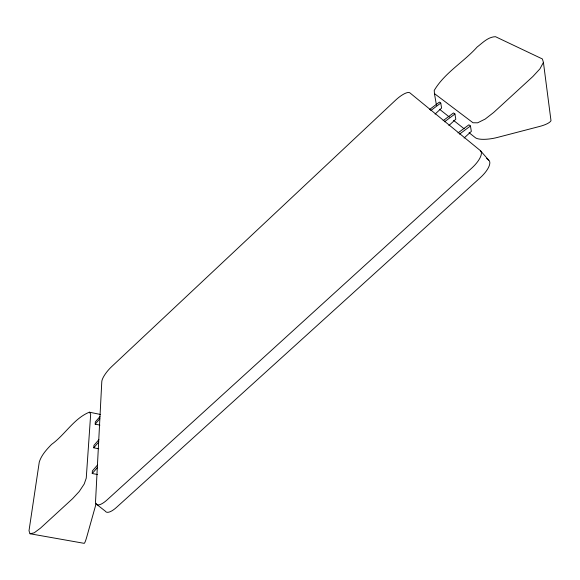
<?xml version="1.0" encoding="UTF-8"?>
<svg xmlns="http://www.w3.org/2000/svg" width="580" height="580" viewBox="0 0 580 580"><rect width="100%" height="100%" fill="white"/><g stroke="black" fill="none" stroke-linecap="round" stroke-linejoin="round"><path stroke-width="0.87" d="M97.389 474.498L92.234 473.512L92.387 470.938L97.578 464.935M98.709 448.768L93.779 447.796L93.916 445.433L98.89 439.647M99.927 425.111L95.2 424.154L95.323 421.986L99.927 416.599M96.048 503.897L86.891 536.507A16.189 1.566 -78 0 1 83.998 543.308L30.015 533.752L29 530.773L39.273 462.042C41.47 455.068 46.552 449.58 51.533 444.425C64.88 434.927 73.885 418.448 89.378 412.191L100.565 414.483M543.424 62.401L539.944 68.839L532.868 76.517L493.682 112.455L485.199 119.059L477.623 122.815L472.997 122.757L434.449 93.605L434.232 90.429C444.657 72.732 463.666 62.096 477.159 47.009C482.654 42.797 488.113 36.866 495.494 36.692L542.401 58.971L543.424 62.401L551 120.727A17.864 5.003 -9.7 0 1 539.588 126.454L497.451 137.431A17.733 5.053 -10.3 0 1 475.382 137.707L469.06 132.69M95.2 424.154L99.811 418.753M93.779 447.796L98.767 441.982M92.234 473.512L97.447 467.487M435.094 114.086L441.598 108.054L440.749 103.081L439.451 102.08L429.519 109.519M448.913 125.541L455.793 119.197L454.93 114.021L453.509 112.926L443.113 120.683M464.109 138.025L471.33 131.399L470.467 125.998L468.908 124.801L457.997 132.907M430.78 110.548L440.749 103.081M444.483 121.815L454.93 114.021M459.498 134.147L470.467 125.998M30.015 533.752L34.184 532.832L40.397 528.206L72.63 498.64L79.228 491.507L84.216 483.995L86.246 478.166L90.683 414.113L89.378 412.191M95.975 503.824L105.335 511.183A17.4 6.134 -51.5 0 0 116.507 507.377L480.349 177.625A18.676 7.185 -41.2 0 0 488.73 160.145L480.349 150.604L409.893 92.858A14.979 4.502 -42.6 0 0 395.611 100.144L111.635 366.661A13.964 4.009 -48.9 0 0 101.797 381.618L95.548 501.49A17.473 5.988 -51.3 0 0 107.075 499.916L471.823 168.041A18.756 7.025 -41.4 0 0 480.349 150.604M439.567 109.265L449.399 117.073M453.611 120.422L464.145 128.782M486.635 158.412L488.73 160.145M434.449 93.605L436.472 105.357"/></g></svg>
